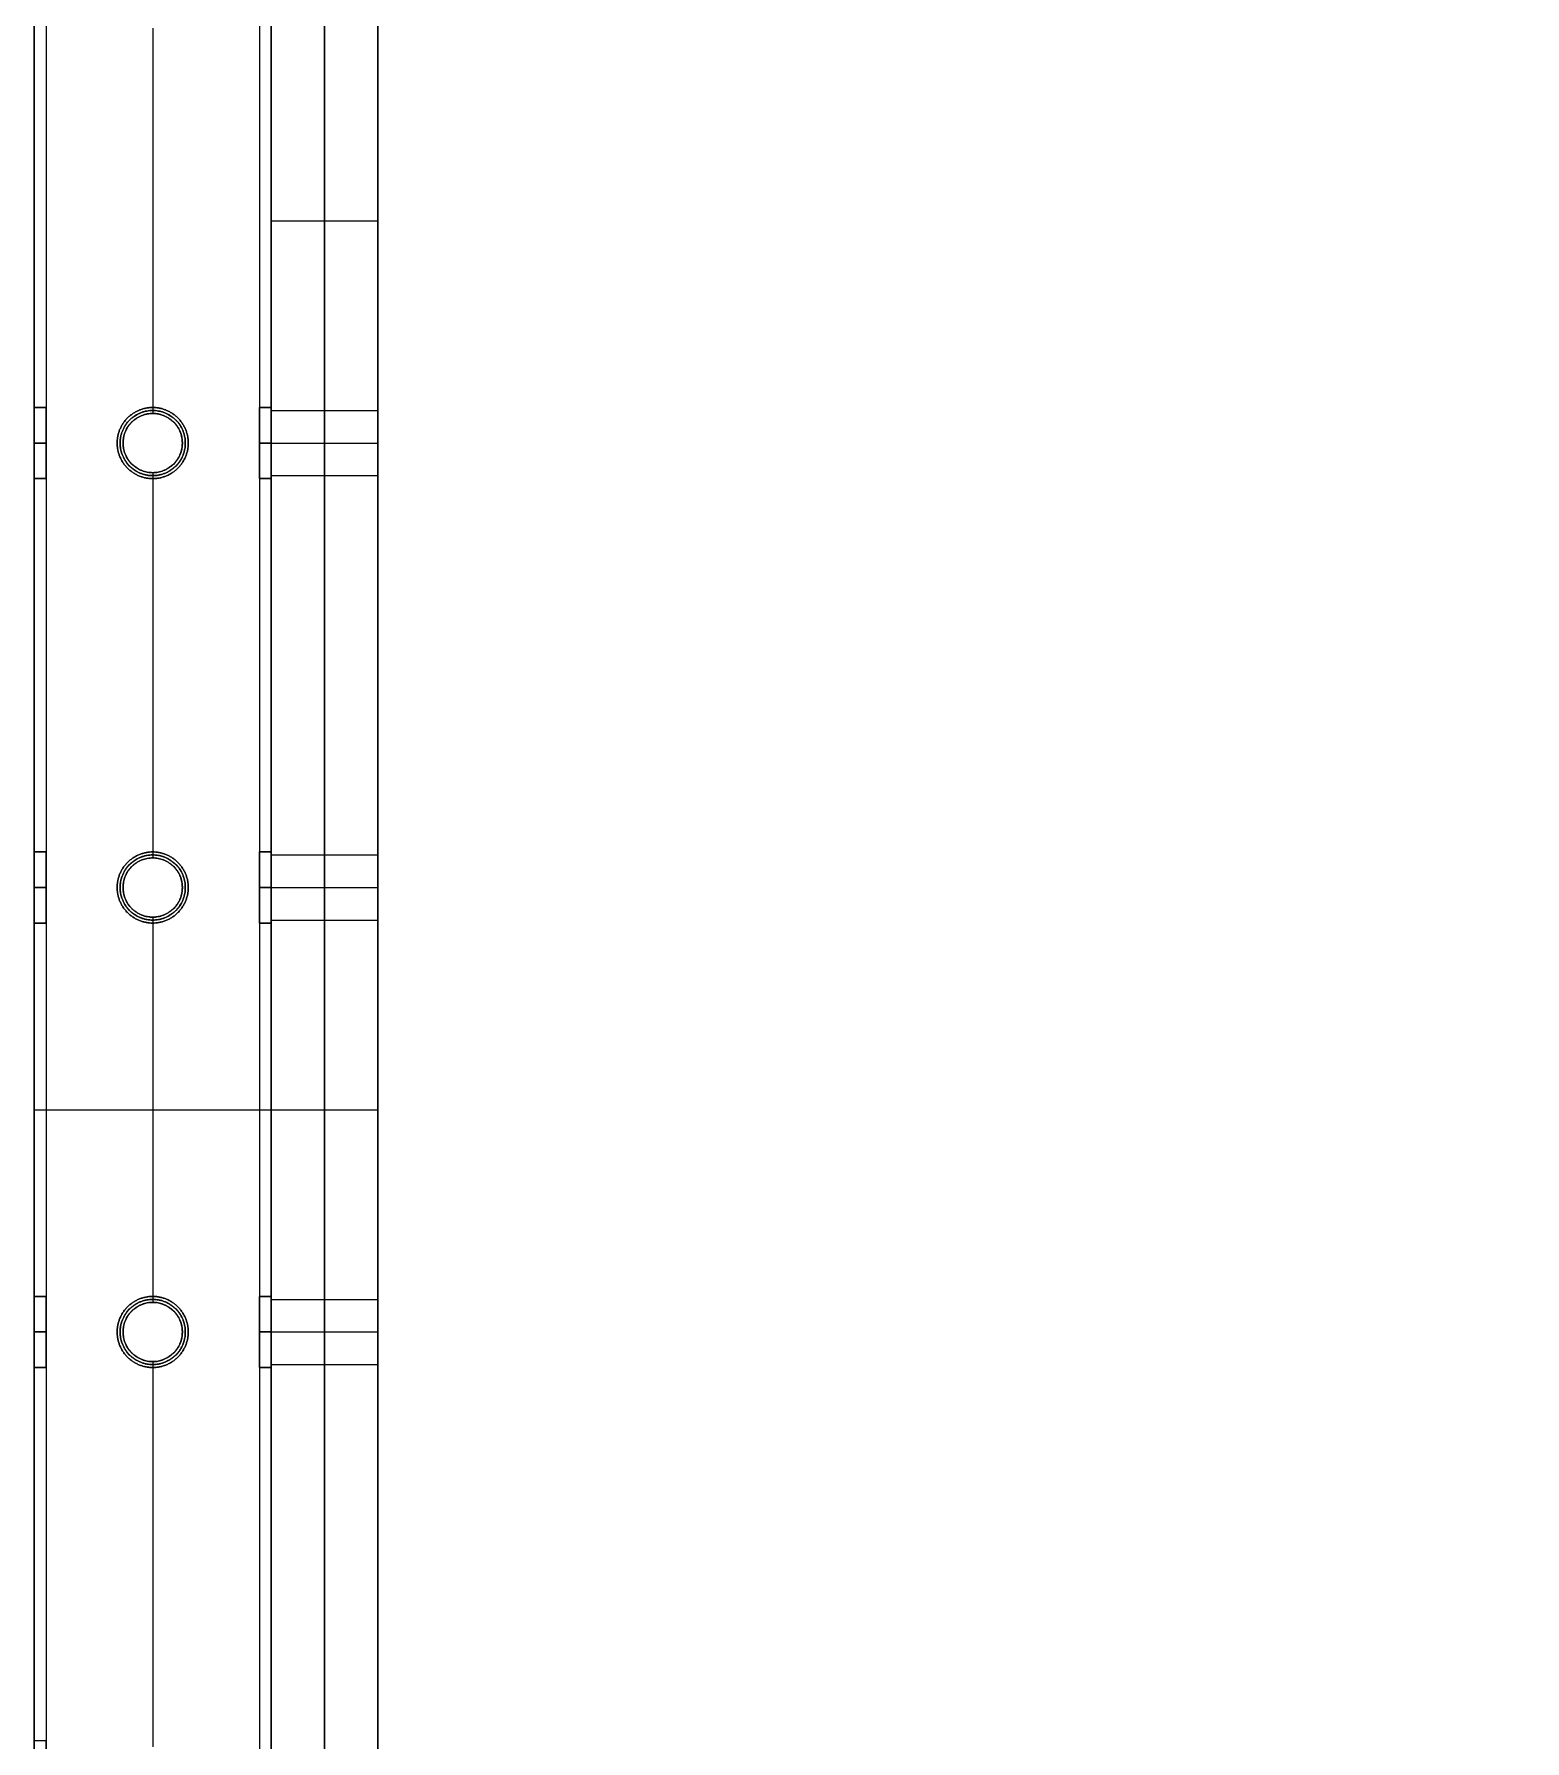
# Model space of a CAD drawing. Header units: millimetres. Extents: x -6529 to 809, y -8611 to 207.
# Drawn here: x -507 to -255.5, y -4759.7 to -4471.7 of the extents above; entities that cross this region are included whole.
import ezdxf

# ---------------------------------------------------------------- set-up
doc = ezdxf.new("R2010")
doc.units = ezdxf.units.MM
doc.header["$MEASUREMENT"] = 0
for name, color, linetype, true_color in [('gaten$11mm', 7, 'Continuous', 0xff6a35), ('platen', 7, 'Continuous', 0x007f00), ('staal', 5, 'Continuous', 0x0000ff)]:
    doc.layers.add(name, color=color, linetype=linetype, true_color=true_color)

# ---------------------------------------------------------------- blocks, each defined once
blk = doc.blocks.new('top plaat')
at = {"layer": 'platen'}
for p, q in [((20, -800), (20, -800, 18)), ((14.5, -805.5), (14.5, -805.5, 18)), ((25.5, -805.5), (25.5, -805.5, 18)), ((20, -811), (20, -811, 18)), ((20, -875), (20, -875, 18)), ((14.5, -880.5), (14.5, -880.5, 18)), ((25.5, -880.5), (25.5, -880.5, 18)), ((20, -886), (20, -886, 18)), ((20, -950), (20, -950, 18)), ((14.5, -955.5), (14.5, -955.5, 18)), ((25.5, -955.5), (25.5, -955.5, 18)), ((20, -961), (20, -961, 18))]:
    blk.add_line(p, q, dxfattribs=at)
for points in [[(0, 0), (0, -309), (0, -618), (0, -927), (0, -1236)], [(0, 0, 18), (0, -309, 18), (0, -618, 18), (0, -927, 18), (0, -1236, 18)], [(0, 0, 9), (0, -309, 9), (0, -618, 9), (0, -927, 9), (0, -1236, 9)]]:
    blk.add_open_spline(points, degree=2, knots=[4655.052018, 4655.052018, 4655.052018, 5274.345164, 5274.345164, 5893.638309, 5893.638309, 5893.638309], dxfattribs=at)
for points, knots in [([(25.5, -805.5), (25.5, -811), (20, -811), (14.5, -811), (14.5, -805.5), (14.5, -800), (20, -800), (25.5, -800), (25.5, -805.5)], [-31.415927, -31.415927, -31.415927, -23.561945, -23.561945, -15.707963, -15.707963, -7.853982, -7.853982, 0, 0, 0]), ([(25.5, -805.5, 18), (25.5, -811, 18), (20, -811, 18), (14.5, -811, 18), (14.5, -805.5, 18), (14.5, -800, 18), (20, -800, 18), (25.5, -800, 18), (25.5, -805.5, 18)], [-31.415927, -31.415927, -31.415927, -23.561945, -23.561945, -15.707963, -15.707963, -7.853982, -7.853982, 0, 0, 0]), ([(25.5, -805.5, 9), (25.5, -800, 9), (20, -800, 9), (14.5, -800, 9), (14.5, -805.5, 9), (14.5, -811, 9), (20, -811, 9), (25.5, -811, 9), (25.5, -805.5, 9)], [0, 0, 0, 7.853982, 7.853982, 15.707963, 15.707963, 23.561945, 23.561945, 31.415927, 31.415927, 31.415927]), ([(25.5, -880.5), (25.5, -886), (20, -886), (14.5, -886), (14.5, -880.5), (14.5, -875), (20, -875), (25.5, -875), (25.5, -880.5)], [-31.415927, -31.415927, -31.415927, -23.561945, -23.561945, -15.707963, -15.707963, -7.853982, -7.853982, 0, 0, 0]), ([(25.5, -880.5, 18), (25.5, -886, 18), (20, -886, 18), (14.5, -886, 18), (14.5, -880.5, 18), (14.5, -875, 18), (20, -875, 18), (25.5, -875, 18), (25.5, -880.5, 18)], [-31.415927, -31.415927, -31.415927, -23.561945, -23.561945, -15.707963, -15.707963, -7.853982, -7.853982, 0, 0, 0]), ([(25.5, -880.5, 9), (25.5, -875, 9), (20, -875, 9), (14.5, -875, 9), (14.5, -880.5, 9), (14.5, -886, 9), (20, -886, 9), (25.5, -886, 9), (25.5, -880.5, 9)], [0, 0, 0, 7.853982, 7.853982, 15.707963, 15.707963, 23.561945, 23.561945, 31.415927, 31.415927, 31.415927]), ([(25.5, -955.5), (25.5, -961), (20, -961), (14.5, -961), (14.5, -955.5), (14.5, -950), (20, -950), (25.5, -950), (25.5, -955.5)], [-31.415927, -31.415927, -31.415927, -23.561945, -23.561945, -15.707963, -15.707963, -7.853982, -7.853982, 0, 0, 0]), ([(25.5, -955.5, 18), (25.5, -961, 18), (20, -961, 18), (14.5, -961, 18), (14.5, -955.5, 18), (14.5, -950, 18), (20, -950, 18), (25.5, -950, 18), (25.5, -955.5, 18)], [-31.415927, -31.415927, -31.415927, -23.561945, -23.561945, -15.707963, -15.707963, -7.853982, -7.853982, 0, 0, 0]), ([(25.5, -955.5, 9), (25.5, -950, 9), (20, -950, 9), (14.5, -950, 9), (14.5, -955.5, 9), (14.5, -961, 9), (20, -961, 9), (25.5, -961, 9), (25.5, -955.5, 9)], [0, 0, 0, 7.853982, 7.853982, 15.707963, 15.707963, 23.561945, 23.561945, 31.415927, 31.415927, 31.415927])]:
    blk.add_rational_spline(points, [1, 0.707106781187, 1, 0.707106781187, 1, 0.707106781187, 1, 0.707106781187, 1], degree=2, knots=knots, dxfattribs=at)
blk = doc.blocks.new('plaat base')
at = {"layer": 'platen'}
for p, q in [((395.5, 43.5), (395.5, 43.5, 18)), ((470.5, 43.5), (470.5, 43.5, 18)), ((390, 38), (390, 38, 18)), ((401, 38), (401, 38, 18)), ((465, 38), (465, 38, 18)), ((476, 38), (476, 38, 18)), ((395.5, 32.5), (395.5, 32.5, 18)), ((470.5, 32.5), (470.5, 32.5, 18)), ((58, -600), (1258, -600)), ((58, -600, 18), (1258, -600, 18)), ((20, -782), (20, -782, 18)), ((14.5, -787.5), (14.5, -787.5, 18)), ((25.5, -787.5), (25.5, -787.5, 18)), ((20, -793), (20, -793, 18)), ((20, -857), (20, -857, 18)), ((14.5, -862.5), (14.5, -862.5, 18)), ((25.5, -862.5), (25.5, -862.5, 18)), ((20, -868), (20, -868, 18)), ((320.5, -1232.5), (320.5, -1232.5, 18)), ((315, -1238), (315, -1238, 18)), ((326, -1238), (326, -1238, 18)), ((320.5, -1243.5), (320.5, -1243.5, 18))]:
    blk.add_line(p, q, dxfattribs=at)
for points in [[(658, 58), (508, 58), (358, 58)], [(358, 58), (358, 58, 9), (358, 58, 18)], [(658, 58, 18), (508, 58, 18), (358, 58, 18)], [(358, 58), (358, 29), (358, 0)], [(358, 58, 18), (358, 29, 18), (358, 0, 18)], [(658, 58, 9), (508, 58, 9), (358, 58, 9)], [(358, 58, 9), (358, 29, 9), (358, 0, 9)], [(508, 58), (508, 58, 9), (508, 58, 18)], [(358, 29), (358, 29, 9), (358, 29, 18)], [(358, 0), (179, 0), (0, 0)], [(358, 0, 18), (179, 0, 18), (0, 0, 18)], [(358, 0, 9), (179, 0, 9), (0, 0, 9)], [(358, 0), (358, 0, 9), (358, 0, 18)], [(0, -600), (0, -750), (0, -900)], [(0, -600, 18), (0, -750, 18), (0, -900, 18)], [(0, -600, 9), (0, -750, 9), (0, -900, 9)], [(0, -750), (0, -750, 9), (0, -750, 18)], [(0, -900), (0, -900, 9), (0, -900, 18)], [(0, -900), (29, -900), (58, -900)], [(0, -900, 18), (29, -900, 18), (58, -900, 18)], [(0, -900, 9), (29, -900, 9), (58, -900, 9)], [(29, -900), (29, -900, 9), (29, -900, 18)], [(58, -900), (58, -900, 9), (58, -900, 18)], [(58, -900), (58, -1079), (58, -1258)], [(58, -900, 18), (58, -1079, 18), (58, -1258, 18)], [(58, -900, 9), (58, -1079, 9), (58, -1258, 9)], [(358, -1258), (358, -1229), (358, -1200)], [(358, -1200), (358, -1200, 9), (358, -1200, 18)], [(358, -1258, 18), (358, -1229, 18), (358, -1200, 18)], [(358, -1200), (508, -1200), (658, -1200)], [(358, -1200, 18), (508, -1200, 18), (658, -1200, 18)], [(358, -1258, 9), (358, -1229, 9), (358, -1200, 9)], [(358, -1200, 9), (508, -1200, 9), (658, -1200, 9)], [(508, -1200), (508, -1200, 9), (508, -1200, 18)], [(358, -1229), (358, -1229, 9), (358, -1229, 18)], [(58, -1258), (208, -1258), (358, -1258)], [(58, -1258, 18), (208, -1258, 18), (358, -1258, 18)], [(58, -1258, 9), (208, -1258, 9), (358, -1258, 9)], [(358, -1258), (358, -1258, 9), (358, -1258, 18)]]:
    blk.add_open_spline(points, degree=2, dxfattribs=at)
for points in [[(395.5, 43.5), (401, 43.5), (401, 38), (401, 32.5), (395.5, 32.5), (390, 32.5), (390, 38), (390, 43.5), (395.5, 43.5)], [(395.5, 43.5, 18), (401, 43.5, 18), (401, 38, 18), (401, 32.5, 18), (395.5, 32.5, 18), (390, 32.5, 18), (390, 38, 18), (390, 43.5, 18), (395.5, 43.5, 18)], [(470.5, 43.5), (476, 43.5), (476, 38), (476, 32.5), (470.5, 32.5), (465, 32.5), (465, 38), (465, 43.5), (470.5, 43.5)], [(470.5, 43.5, 18), (476, 43.5, 18), (476, 38, 18), (476, 32.5, 18), (470.5, 32.5, 18), (465, 32.5, 18), (465, 38, 18), (465, 43.5, 18), (470.5, 43.5, 18)], [(25.5, -787.5), (25.5, -793), (20, -793), (14.5, -793), (14.5, -787.5), (14.5, -782), (20, -782), (25.5, -782), (25.5, -787.5)], [(25.5, -787.5, 18), (25.5, -793, 18), (20, -793, 18), (14.5, -793, 18), (14.5, -787.5, 18), (14.5, -782, 18), (20, -782, 18), (25.5, -782, 18), (25.5, -787.5, 18)], [(25.5, -862.5), (25.5, -868), (20, -868), (14.5, -868), (14.5, -862.5), (14.5, -857), (20, -857), (25.5, -857), (25.5, -862.5)], [(25.5, -862.5, 18), (25.5, -868, 18), (20, -868, 18), (14.5, -868, 18), (14.5, -862.5, 18), (14.5, -857, 18), (20, -857, 18), (25.5, -857, 18), (25.5, -862.5, 18)], [(320.5, -1243.5), (315, -1243.5), (315, -1238), (315, -1232.5), (320.5, -1232.5), (326, -1232.5), (326, -1238), (326, -1243.5), (320.5, -1243.5)], [(320.5, -1243.5, 18), (315, -1243.5, 18), (315, -1238, 18), (315, -1232.5, 18), (320.5, -1232.5, 18), (326, -1232.5, 18), (326, -1238, 18), (326, -1243.5, 18), (320.5, -1243.5, 18)]]:
    blk.add_rational_spline(points, [1, 0.707106781187, 1, 0.707106781187, 1, 0.707106781187, 1, 0.707106781187, 1], degree=2, knots=[-31.415927, -31.415927, -31.415927, -23.561945, -23.561945, -15.707963, -15.707963, -7.853982, -7.853982, 0, 0, 0], dxfattribs=at)

msp = doc.modelspace()

# ---------------------------------------------------------------- linework, layer by layer
at = {"layer": 'gaten$11mm', "extrusion": (1, 0, 0)}
for centre in [(-4540.71, 20, -506.97), (-4615.71, 20, -506.97), (-4690.71, 20, -506.97)]:
    msp.add_circle(centre, 5.5, dxfattribs=at)
at = {"layer": 'gaten$11mm'}
for centre in [(-486.97, -4540.71), (-486.97, -4615.71), (-486.97, -4690.71)]:
    msp.add_circle(centre, 5.5, dxfattribs=at)
at = {"layer": 'staal'}
for p, q in [((-506.97, -4534.71, 20), (-504.97, -4534.71, 20)), ((-504.97, -4534.71, 1296), (-506.97, -4534.71, 1296)), ((-486.97, -4534.71, 38), (-486.97, -4534.71, 40)), ((-486.97, -4534.71), (-486.97, -4534.71, 2)), ((-486.97, -4535.71, 1314), (-486.97, -4535.71, 1316)), ((-486.97, -4535.71, 1276), (-486.97, -4535.71, 1278)), ((-468.97, -4534.71, 20), (-466.97, -4534.71, 20)), ((-466.97, -4534.71, 1296), (-468.97, -4534.71, 1296)), ((-506.97, -4540.71, 14), (-504.97, -4540.71, 14)), ((-506.97, -4540.71, 26), (-504.97, -4540.71, 26)), ((-504.97, -4540.71, 1290), (-506.97, -4540.71, 1290)), ((-504.97, -4540.71, 1302), (-506.97, -4540.71, 1302)), ((-492.97, -4540.71, 38), (-492.97, -4540.71, 40)), ((-492.97, -4540.71), (-492.97, -4540.71, 2)), ((-491.97, -4540.71, 1314), (-491.97, -4540.71, 1316)), ((-491.97, -4540.71, 1276), (-491.97, -4540.71, 1278)), ((-481.97, -4540.71, 1276), (-481.97, -4540.71, 1278)), ((-481.97, -4540.71, 1314), (-481.97, -4540.71, 1316)), ((-480.97, -4540.71, 38), (-480.97, -4540.71, 40)), ((-480.97, -4540.71), (-480.97, -4540.71, 2)), ((-468.97, -4540.71, 14), (-466.97, -4540.71, 14)), ((-468.97, -4540.71, 26), (-466.97, -4540.71, 26)), ((-466.97, -4540.71, 1290), (-468.97, -4540.71, 1290)), ((-466.97, -4540.71, 1302), (-468.97, -4540.71, 1302)), ((-506.97, -4546.71, 20), (-504.97, -4546.71, 20)), ((-504.97, -4546.71, 1296), (-506.97, -4546.71, 1296)), ((-486.97, -4545.71, 1314), (-486.97, -4545.71, 1316)), ((-486.97, -4545.71, 1276), (-486.97, -4545.71, 1278)), ((-486.97, -4546.71, 38), (-486.97, -4546.71, 40)), ((-486.97, -4546.71), (-486.97, -4546.71, 2)), ((-468.97, -4546.71, 20), (-466.97, -4546.71, 20)), ((-466.97, -4546.71, 1296), (-468.97, -4546.71, 1296)), ((-506.97, -4609.71, 20), (-504.97, -4609.71, 20)), ((-504.97, -4609.71, 1296), (-506.97, -4609.71, 1296)), ((-486.97, -4609.71, 38), (-486.97, -4609.71, 40)), ((-486.97, -4609.71), (-486.97, -4609.71, 2)), ((-486.97, -4610.71, 1314), (-486.97, -4610.71, 1316)), ((-486.97, -4610.71, 1276), (-486.97, -4610.71, 1278)), ((-468.97, -4609.71, 20), (-466.97, -4609.71, 20)), ((-466.97, -4609.71, 1296), (-468.97, -4609.71, 1296)), ((-506.97, -4615.71, 14), (-504.97, -4615.71, 14)), ((-506.97, -4615.71, 26), (-504.97, -4615.71, 26)), ((-504.97, -4615.71, 1290), (-506.97, -4615.71, 1290)), ((-504.97, -4615.71, 1302), (-506.97, -4615.71, 1302)), ((-492.97, -4615.71, 38), (-492.97, -4615.71, 40)), ((-492.97, -4615.71), (-492.97, -4615.71, 2)), ((-491.97, -4615.71, 1314), (-491.97, -4615.71, 1316)), ((-491.97, -4615.71, 1276), (-491.97, -4615.71, 1278)), ((-481.97, -4615.71, 1276), (-481.97, -4615.71, 1278)), ((-481.97, -4615.71, 1314), (-481.97, -4615.71, 1316)), ((-480.97, -4615.71, 38), (-480.97, -4615.71, 40)), ((-480.97, -4615.71), (-480.97, -4615.71, 2)), ((-468.97, -4615.71, 14), (-466.97, -4615.71, 14)), ((-468.97, -4615.71, 26), (-466.97, -4615.71, 26)), ((-466.97, -4615.71, 1290), (-468.97, -4615.71, 1290)), ((-466.97, -4615.71, 1302), (-468.97, -4615.71, 1302)), ((-506.97, -4621.71, 20), (-504.97, -4621.71, 20)), ((-504.97, -4621.71, 1296), (-506.97, -4621.71, 1296)), ((-486.97, -4620.71, 1314), (-486.97, -4620.71, 1316)), ((-486.97, -4620.71, 1276), (-486.97, -4620.71, 1278)), ((-486.97, -4621.71, 38), (-486.97, -4621.71, 40)), ((-486.97, -4621.71), (-486.97, -4621.71, 2)), ((-468.97, -4621.71, 20), (-466.97, -4621.71, 20)), ((-466.97, -4621.71, 1296), (-468.97, -4621.71, 1296)), ((-506.97, -4684.71, 20), (-504.97, -4684.71, 20)), ((-504.97, -4684.71, 1296), (-506.97, -4684.71, 1296)), ((-486.97, -4684.71, 38), (-486.97, -4684.71, 40)), ((-486.97, -4684.71), (-486.97, -4684.71, 2)), ((-486.97, -4685.71, 1314), (-486.97, -4685.71, 1316)), ((-486.97, -4685.71, 1276), (-486.97, -4685.71, 1278)), ((-468.97, -4684.71, 20), (-466.97, -4684.71, 20)), ((-466.97, -4684.71, 1296), (-468.97, -4684.71, 1296)), ((-506.97, -4690.71, 14), (-504.97, -4690.71, 14)), ((-506.97, -4690.71, 26), (-504.97, -4690.71, 26)), ((-504.97, -4690.71, 1290), (-506.97, -4690.71, 1290)), ((-504.97, -4690.71, 1302), (-506.97, -4690.71, 1302)), ((-492.97, -4690.71, 38), (-492.97, -4690.71, 40)), ((-492.97, -4690.71), (-492.97, -4690.71, 2)), ((-491.97, -4690.71, 1314), (-491.97, -4690.71, 1316)), ((-491.97, -4690.71, 1276), (-491.97, -4690.71, 1278)), ((-481.97, -4690.71, 1276), (-481.97, -4690.71, 1278)), ((-481.97, -4690.71, 1314), (-481.97, -4690.71, 1316)), ((-480.97, -4690.71, 38), (-480.97, -4690.71, 40)), ((-480.97, -4690.71), (-480.97, -4690.71, 2)), ((-468.97, -4690.71, 14), (-466.97, -4690.71, 14)), ((-468.97, -4690.71, 26), (-466.97, -4690.71, 26)), ((-466.97, -4690.71, 1290), (-468.97, -4690.71, 1290)), ((-466.97, -4690.71, 1302), (-468.97, -4690.71, 1302)), ((-506.97, -4696.71, 20), (-504.97, -4696.71, 20)), ((-504.97, -4696.71, 1296), (-506.97, -4696.71, 1296)), ((-486.97, -4695.71, 1314), (-486.97, -4695.71, 1316)), ((-486.97, -4695.71, 1276), (-486.97, -4695.71, 1278)), ((-486.97, -4696.71, 38), (-486.97, -4696.71, 40)), ((-486.97, -4696.71), (-486.97, -4696.71, 2)), ((-468.97, -4696.71, 20), (-466.97, -4696.71, 20)), ((-466.97, -4696.71, 1296), (-468.97, -4696.71, 1296)), ((-504.97, -4759.71, 1296), (-506.97, -4759.71, 1296))]:
    msp.add_line(p, q, dxfattribs=at)
for points in [[(-506.97, -3695.21), (809.03, -3695.21), (809.03, -5011.21), (-506.97, -5011.21)], [(-466.97, -3735.21), (769.03, -3735.21), (769.03, -4971.21), (-466.97, -4971.21)]]:
    msp.add_lwpolyline(points, close=True, dxfattribs=at)
for centre in [(-486.97, -4540.71, 1276), (-486.97, -4540.71, 1315), (-486.97, -4540.71, 1277), (-486.97, -4615.71, 1276), (-486.97, -4615.71, 1315), (-486.97, -4615.71, 1277), (-486.97, -4690.71, 1276), (-486.97, -4690.71, 1315), (-486.97, -4690.71, 1277)]:
    msp.add_circle(centre, 5, dxfattribs=at)
for points in [[(-506.97, -3695.21), (-506.97, -4353.21), (-506.97, -5011.21)], [(-506.97, -3695.21, 40), (-506.97, -4353.21, 40), (-506.97, -5011.21, 40)], [(-506.97, -3695.21, 1276), (-506.97, -4353.21, 1276), (-506.97, -5011.21, 1276)], [(-506.97, -3695.21, 1316), (-506.97, -4353.21, 1316), (-506.97, -5011.21, 1316)], [(-504.97, -3697.21, 38), (-504.97, -4353.21, 38), (-504.97, -5009.21, 38)], [(-504.97, -3697.21, 2), (-504.97, -4353.21, 2), (-504.97, -5009.21, 2)], [(-504.97, -3697.21, 1314), (-504.97, -4353.21, 1314), (-504.97, -5009.21, 1314)], [(-504.97, -3697.21, 1278), (-504.97, -4353.21, 1278), (-504.97, -5009.21, 1278)], [(-468.97, -3733.21, 38), (-468.97, -4353.21, 38), (-468.97, -4973.21, 38)], [(-468.97, -3733.21, 2), (-468.97, -4353.21, 2), (-468.97, -4973.21, 2)], [(-468.97, -3733.21, 1314), (-468.97, -4353.21, 1314), (-468.97, -4973.21, 1314)], [(-468.97, -3733.21, 1278), (-468.97, -4353.21, 1278), (-468.97, -4973.21, 1278)], [(-466.97, -3735.21), (-466.97, -4353.21), (-466.97, -4971.21)], [(-466.97, -3735.21, 40), (-466.97, -4353.21, 40), (-466.97, -4971.21, 40)], [(-466.97, -3735.21, 1276), (-466.97, -4353.21, 1276), (-466.97, -4971.21, 1276)], [(-466.97, -3735.21, 1316), (-466.97, -4353.21, 1316), (-466.97, -4971.21, 1316)], [(-506.97, -4471.71, 20), (-506.97, -4503.21, 20), (-506.97, -4534.71, 20)], [(-506.97, -4471.71, 1296), (-506.97, -4503.21, 1296), (-506.97, -4534.71, 1296)], [(-504.97, -4471.71, 20), (-504.97, -4503.21, 20), (-504.97, -4534.71, 20)], [(-504.97, -4471.71, 1296), (-504.97, -4503.21, 1296), (-504.97, -4534.71, 1296)], [(-486.97, -4470.71, 1316), (-486.97, -4503.21, 1316), (-486.97, -4535.71, 1316)], [(-486.97, -4470.71, 1314), (-486.97, -4503.21, 1314), (-486.97, -4535.71, 1314)], [(-486.97, -4470.71, 1278), (-486.97, -4503.21, 1278), (-486.97, -4535.71, 1278)], [(-486.97, -4470.71, 1276), (-486.97, -4503.21, 1276), (-486.97, -4535.71, 1276)], [(-486.97, -4471.71, 40), (-486.97, -4503.21, 40), (-486.97, -4534.71, 40)], [(-486.97, -4471.71, 38), (-486.97, -4503.21, 38), (-486.97, -4534.71, 38)], [(-486.97, -4471.71, 2), (-486.97, -4503.21, 2), (-486.97, -4534.71, 2)], [(-486.97, -4471.71), (-486.97, -4503.21), (-486.97, -4534.71)], [(-468.97, -4471.71, 20), (-468.97, -4503.21, 20), (-468.97, -4534.71, 20)], [(-468.97, -4471.71, 1296), (-468.97, -4503.21, 1296), (-468.97, -4534.71, 1296)], [(-466.97, -4471.71, 20), (-466.97, -4503.21, 20), (-466.97, -4534.71, 20)], [(-466.97, -4471.71, 1296), (-466.97, -4503.21, 1296), (-466.97, -4534.71, 1296)], [(-506.97, -4546.71, 20), (-506.97, -4578.21, 20), (-506.97, -4609.71, 20)], [(-506.97, -4546.71, 1296), (-506.97, -4578.21, 1296), (-506.97, -4609.71, 1296)], [(-504.97, -4546.71, 20), (-504.97, -4578.21, 20), (-504.97, -4609.71, 20)], [(-504.97, -4546.71, 1296), (-504.97, -4578.21, 1296), (-504.97, -4609.71, 1296)], [(-486.97, -4545.71, 1316), (-486.97, -4578.21, 1316), (-486.97, -4610.71, 1316)], [(-486.97, -4545.71, 1314), (-486.97, -4578.21, 1314), (-486.97, -4610.71, 1314)], [(-486.97, -4545.71, 1278), (-486.97, -4578.21, 1278), (-486.97, -4610.71, 1278)], [(-486.97, -4545.71, 1276), (-486.97, -4578.21, 1276), (-486.97, -4610.71, 1276)], [(-486.97, -4546.71, 40), (-486.97, -4578.21, 40), (-486.97, -4609.71, 40)], [(-486.97, -4546.71, 38), (-486.97, -4578.21, 38), (-486.97, -4609.71, 38)], [(-486.97, -4546.71, 2), (-486.97, -4578.21, 2), (-486.97, -4609.71, 2)], [(-486.97, -4546.71), (-486.97, -4578.21), (-486.97, -4609.71)], [(-468.97, -4546.71, 20), (-468.97, -4578.21, 20), (-468.97, -4609.71, 20)], [(-468.97, -4546.71, 1296), (-468.97, -4578.21, 1296), (-468.97, -4609.71, 1296)], [(-466.97, -4546.71, 20), (-466.97, -4578.21, 20), (-466.97, -4609.71, 20)], [(-466.97, -4546.71, 1296), (-466.97, -4578.21, 1296), (-466.97, -4609.71, 1296)], [(-506.97, -4621.71, 20), (-506.97, -4653.21, 20), (-506.97, -4684.71, 20)], [(-506.97, -4621.71, 1296), (-506.97, -4653.21, 1296), (-506.97, -4684.71, 1296)], [(-504.97, -4621.71, 20), (-504.97, -4653.21, 20), (-504.97, -4684.71, 20)], [(-504.97, -4621.71, 1296), (-504.97, -4653.21, 1296), (-504.97, -4684.71, 1296)], [(-486.97, -4620.71, 1316), (-486.97, -4653.21, 1316), (-486.97, -4685.71, 1316)], [(-486.97, -4620.71, 1314), (-486.97, -4653.21, 1314), (-486.97, -4685.71, 1314)], [(-486.97, -4620.71, 1278), (-486.97, -4653.21, 1278), (-486.97, -4685.71, 1278)], [(-486.97, -4620.71, 1276), (-486.97, -4653.21, 1276), (-486.97, -4685.71, 1276)], [(-486.97, -4621.71, 40), (-486.97, -4653.21, 40), (-486.97, -4684.71, 40)], [(-486.97, -4621.71, 38), (-486.97, -4653.21, 38), (-486.97, -4684.71, 38)], [(-486.97, -4621.71, 2), (-486.97, -4653.21, 2), (-486.97, -4684.71, 2)], [(-486.97, -4621.71), (-486.97, -4653.21), (-486.97, -4684.71)], [(-468.97, -4621.71, 20), (-468.97, -4653.21, 20), (-468.97, -4684.71, 20)], [(-468.97, -4621.71, 1296), (-468.97, -4653.21, 1296), (-468.97, -4684.71, 1296)], [(-466.97, -4621.71, 20), (-466.97, -4653.21, 20), (-466.97, -4684.71, 20)], [(-466.97, -4621.71, 1296), (-466.97, -4653.21, 1296), (-466.97, -4684.71, 1296)], [(-506.97, -4696.71, 20), (-506.97, -4728.21, 20), (-506.97, -4759.71, 20)], [(-506.97, -4696.71, 1296), (-506.97, -4728.21, 1296), (-506.97, -4759.71, 1296)], [(-504.97, -4696.71, 20), (-504.97, -4728.21, 20), (-504.97, -4759.71, 20)], [(-504.97, -4696.71, 1296), (-504.97, -4728.21, 1296), (-504.97, -4759.71, 1296)], [(-486.97, -4695.71, 1316), (-486.97, -4728.21, 1316), (-486.97, -4760.71, 1316)], [(-486.97, -4695.71, 1314), (-486.97, -4728.21, 1314), (-486.97, -4760.71, 1314)], [(-486.97, -4695.71, 1278), (-486.97, -4728.21, 1278), (-486.97, -4760.71, 1278)], [(-486.97, -4695.71, 1276), (-486.97, -4728.21, 1276), (-486.97, -4760.71, 1276)], [(-486.97, -4696.71, 40), (-486.97, -4728.21, 40), (-486.97, -4759.71, 40)], [(-486.97, -4696.71, 38), (-486.97, -4728.21, 38), (-486.97, -4759.71, 38)], [(-486.97, -4696.71, 2), (-486.97, -4728.21, 2), (-486.97, -4759.71, 2)], [(-486.97, -4696.71), (-486.97, -4728.21), (-486.97, -4759.71)], [(-468.97, -4696.71, 20), (-468.97, -4728.21, 20), (-468.97, -4759.71, 20)], [(-468.97, -4696.71, 1296), (-468.97, -4728.21, 1296), (-468.97, -4759.71, 1296)], [(-466.97, -4696.71, 20), (-466.97, -4728.21, 20), (-466.97, -4759.71, 20)], [(-466.97, -4696.71, 1296), (-466.97, -4728.21, 1296), (-466.97, -4759.71, 1296)]]:
    msp.add_open_spline(points, degree=2, dxfattribs=at)
for points, knots in [([(-506.97, -4540.71, 14), (-506.97, -4534.71, 14), (-506.97, -4534.71, 20), (-506.97, -4534.71, 26), (-506.97, -4540.71, 26), (-506.97, -4546.71, 26), (-506.97, -4546.71, 20), (-506.97, -4546.71, 14), (-506.97, -4540.71, 14)], [0, 0, 0, 7.853982, 7.853982, 15.707963, 15.707963, 23.561945, 23.561945, 31.415927, 31.415927, 31.415927]), ([(-506.97, -4540.71, 1290), (-506.97, -4534.71, 1290), (-506.97, -4534.71, 1296), (-506.97, -4534.71, 1302), (-506.97, -4540.71, 1302), (-506.97, -4546.71, 1302), (-506.97, -4546.71, 1296), (-506.97, -4546.71, 1290), (-506.97, -4540.71, 1290)], [0, 0, 0, 7.853982, 7.853982, 15.707963, 15.707963, 23.561945, 23.561945, 31.415927, 31.415927, 31.415927]), ([(-504.97, -4540.71, 14), (-504.97, -4546.71, 14), (-504.97, -4546.71, 20), (-504.97, -4546.71, 26), (-504.97, -4540.71, 26), (-504.97, -4534.71, 26), (-504.97, -4534.71, 20), (-504.97, -4534.71, 14), (-504.97, -4540.71, 14)], [-31.415927, -31.415927, -31.415927, -23.561945, -23.561945, -15.707963, -15.707963, -7.853982, -7.853982, 0, 0, 0]), ([(-504.97, -4540.71, 1290), (-504.97, -4546.71, 1290), (-504.97, -4546.71, 1296), (-504.97, -4546.71, 1302), (-504.97, -4540.71, 1302), (-504.97, -4534.71, 1302), (-504.97, -4534.71, 1296), (-504.97, -4534.71, 1290), (-504.97, -4540.71, 1290)], [-31.415927, -31.415927, -31.415927, -23.561945, -23.561945, -15.707963, -15.707963, -7.853982, -7.853982, 0, 0, 0]), ([(-480.97, -4540.71, 40), (-480.97, -4546.71, 40), (-486.97, -4546.71, 40), (-492.97, -4546.71, 40), (-492.97, -4540.71, 40), (-492.97, -4534.71, 40), (-486.97, -4534.71, 40), (-480.97, -4534.71, 40), (-480.97, -4540.71, 40)], [-31.415927, -31.415927, -31.415927, -23.561945, -23.561945, -15.707963, -15.707963, -7.853982, -7.853982, 0, 0, 0]), ([(-480.97, -4540.71, 38), (-480.97, -4534.71, 38), (-486.97, -4534.71, 38), (-492.97, -4534.71, 38), (-492.97, -4540.71, 38), (-492.97, -4546.71, 38), (-486.97, -4546.71, 38), (-480.97, -4546.71, 38), (-480.97, -4540.71, 38)], [0, 0, 0, 7.853982, 7.853982, 15.707963, 15.707963, 23.561945, 23.561945, 31.415927, 31.415927, 31.415927]), ([(-480.97, -4540.71, 2), (-480.97, -4546.71, 2), (-486.97, -4546.71, 2), (-492.97, -4546.71, 2), (-492.97, -4540.71, 2), (-492.97, -4534.71, 2), (-486.97, -4534.71, 2), (-480.97, -4534.71, 2), (-480.97, -4540.71, 2)], [-31.415927, -31.415927, -31.415927, -23.561945, -23.561945, -15.707963, -15.707963, -7.853982, -7.853982, 0, 0, 0]), ([(-480.97, -4540.71), (-480.97, -4534.71), (-486.97, -4534.71), (-492.97, -4534.71), (-492.97, -4540.71), (-492.97, -4546.71), (-486.97, -4546.71), (-480.97, -4546.71), (-480.97, -4540.71)], [0, 0, 0, 7.853982, 7.853982, 15.707963, 15.707963, 23.561945, 23.561945, 31.415927, 31.415927, 31.415927]), ([(-481.97, -4540.71, 1316), (-481.97, -4545.71, 1316), (-486.97, -4545.71, 1316), (-491.97, -4545.71, 1316), (-491.97, -4540.71, 1316), (-491.97, -4535.71, 1316), (-486.97, -4535.71, 1316), (-481.97, -4535.71, 1316), (-481.97, -4540.71, 1316)], [-31.415927, -31.415927, -31.415927, -23.561945, -23.561945, -15.707963, -15.707963, -7.853982, -7.853982, 0, 0, 0]), ([(-481.97, -4540.71, 1314), (-481.97, -4535.71, 1314), (-486.97, -4535.71, 1314), (-491.97, -4535.71, 1314), (-491.97, -4540.71, 1314), (-491.97, -4545.71, 1314), (-486.97, -4545.71, 1314), (-481.97, -4545.71, 1314), (-481.97, -4540.71, 1314)], [0, 0, 0, 7.853982, 7.853982, 15.707963, 15.707963, 23.561945, 23.561945, 31.415927, 31.415927, 31.415927]), ([(-481.97, -4540.71, 1278), (-481.97, -4545.71, 1278), (-486.97, -4545.71, 1278), (-491.97, -4545.71, 1278), (-491.97, -4540.71, 1278), (-491.97, -4535.71, 1278), (-486.97, -4535.71, 1278), (-481.97, -4535.71, 1278), (-481.97, -4540.71, 1278)], [-31.415927, -31.415927, -31.415927, -23.561945, -23.561945, -15.707963, -15.707963, -7.853982, -7.853982, 0, 0, 0]), ([(-468.97, -4540.71, 14), (-468.97, -4534.71, 14), (-468.97, -4534.71, 20), (-468.97, -4534.71, 26), (-468.97, -4540.71, 26), (-468.97, -4546.71, 26), (-468.97, -4546.71, 20), (-468.97, -4546.71, 14), (-468.97, -4540.71, 14)], [0, 0, 0, 7.853982, 7.853982, 15.707963, 15.707963, 23.561945, 23.561945, 31.415927, 31.415927, 31.415927]), ([(-468.97, -4540.71, 1290), (-468.97, -4534.71, 1290), (-468.97, -4534.71, 1296), (-468.97, -4534.71, 1302), (-468.97, -4540.71, 1302), (-468.97, -4546.71, 1302), (-468.97, -4546.71, 1296), (-468.97, -4546.71, 1290), (-468.97, -4540.71, 1290)], [0, 0, 0, 7.853982, 7.853982, 15.707963, 15.707963, 23.561945, 23.561945, 31.415927, 31.415927, 31.415927]), ([(-466.97, -4540.71, 14), (-466.97, -4546.71, 14), (-466.97, -4546.71, 20), (-466.97, -4546.71, 26), (-466.97, -4540.71, 26), (-466.97, -4534.71, 26), (-466.97, -4534.71, 20), (-466.97, -4534.71, 14), (-466.97, -4540.71, 14)], [-31.415927, -31.415927, -31.415927, -23.561945, -23.561945, -15.707963, -15.707963, -7.853982, -7.853982, 0, 0, 0]), ([(-466.97, -4540.71, 1290), (-466.97, -4546.71, 1290), (-466.97, -4546.71, 1296), (-466.97, -4546.71, 1302), (-466.97, -4540.71, 1302), (-466.97, -4534.71, 1302), (-466.97, -4534.71, 1296), (-466.97, -4534.71, 1290), (-466.97, -4540.71, 1290)], [-31.415927, -31.415927, -31.415927, -23.561945, -23.561945, -15.707963, -15.707963, -7.853982, -7.853982, 0, 0, 0]), ([(-506.97, -4615.71, 14), (-506.97, -4609.71, 14), (-506.97, -4609.71, 20), (-506.97, -4609.71, 26), (-506.97, -4615.71, 26), (-506.97, -4621.71, 26), (-506.97, -4621.71, 20), (-506.97, -4621.71, 14), (-506.97, -4615.71, 14)], [0, 0, 0, 7.853982, 7.853982, 15.707963, 15.707963, 23.561945, 23.561945, 31.415927, 31.415927, 31.415927]), ([(-506.97, -4615.71, 1290), (-506.97, -4609.71, 1290), (-506.97, -4609.71, 1296), (-506.97, -4609.71, 1302), (-506.97, -4615.71, 1302), (-506.97, -4621.71, 1302), (-506.97, -4621.71, 1296), (-506.97, -4621.71, 1290), (-506.97, -4615.71, 1290)], [0, 0, 0, 7.853982, 7.853982, 15.707963, 15.707963, 23.561945, 23.561945, 31.415927, 31.415927, 31.415927]), ([(-504.97, -4615.71, 14), (-504.97, -4621.71, 14), (-504.97, -4621.71, 20), (-504.97, -4621.71, 26), (-504.97, -4615.71, 26), (-504.97, -4609.71, 26), (-504.97, -4609.71, 20), (-504.97, -4609.71, 14), (-504.97, -4615.71, 14)], [-31.415927, -31.415927, -31.415927, -23.561945, -23.561945, -15.707963, -15.707963, -7.853982, -7.853982, 0, 0, 0]), ([(-504.97, -4615.71, 1290), (-504.97, -4621.71, 1290), (-504.97, -4621.71, 1296), (-504.97, -4621.71, 1302), (-504.97, -4615.71, 1302), (-504.97, -4609.71, 1302), (-504.97, -4609.71, 1296), (-504.97, -4609.71, 1290), (-504.97, -4615.71, 1290)], [-31.415927, -31.415927, -31.415927, -23.561945, -23.561945, -15.707963, -15.707963, -7.853982, -7.853982, 0, 0, 0]), ([(-480.97, -4615.71, 40), (-480.97, -4621.71, 40), (-486.97, -4621.71, 40), (-492.97, -4621.71, 40), (-492.97, -4615.71, 40), (-492.97, -4609.71, 40), (-486.97, -4609.71, 40), (-480.97, -4609.71, 40), (-480.97, -4615.71, 40)], [-31.415927, -31.415927, -31.415927, -23.561945, -23.561945, -15.707963, -15.707963, -7.853982, -7.853982, 0, 0, 0]), ([(-480.97, -4615.71, 38), (-480.97, -4609.71, 38), (-486.97, -4609.71, 38), (-492.97, -4609.71, 38), (-492.97, -4615.71, 38), (-492.97, -4621.71, 38), (-486.97, -4621.71, 38), (-480.97, -4621.71, 38), (-480.97, -4615.71, 38)], [0, 0, 0, 7.853982, 7.853982, 15.707963, 15.707963, 23.561945, 23.561945, 31.415927, 31.415927, 31.415927]), ([(-480.97, -4615.71, 2), (-480.97, -4621.71, 2), (-486.97, -4621.71, 2), (-492.97, -4621.71, 2), (-492.97, -4615.71, 2), (-492.97, -4609.71, 2), (-486.97, -4609.71, 2), (-480.97, -4609.71, 2), (-480.97, -4615.71, 2)], [-31.415927, -31.415927, -31.415927, -23.561945, -23.561945, -15.707963, -15.707963, -7.853982, -7.853982, 0, 0, 0]), ([(-480.97, -4615.71), (-480.97, -4609.71), (-486.97, -4609.71), (-492.97, -4609.71), (-492.97, -4615.71), (-492.97, -4621.71), (-486.97, -4621.71), (-480.97, -4621.71), (-480.97, -4615.71)], [0, 0, 0, 7.853982, 7.853982, 15.707963, 15.707963, 23.561945, 23.561945, 31.415927, 31.415927, 31.415927]), ([(-481.97, -4615.71, 1316), (-481.97, -4620.71, 1316), (-486.97, -4620.71, 1316), (-491.97, -4620.71, 1316), (-491.97, -4615.71, 1316), (-491.97, -4610.71, 1316), (-486.97, -4610.71, 1316), (-481.97, -4610.71, 1316), (-481.97, -4615.71, 1316)], [-31.415927, -31.415927, -31.415927, -23.561945, -23.561945, -15.707963, -15.707963, -7.853982, -7.853982, 0, 0, 0]), ([(-481.97, -4615.71, 1314), (-481.97, -4610.71, 1314), (-486.97, -4610.71, 1314), (-491.97, -4610.71, 1314), (-491.97, -4615.71, 1314), (-491.97, -4620.71, 1314), (-486.97, -4620.71, 1314), (-481.97, -4620.71, 1314), (-481.97, -4615.71, 1314)], [0, 0, 0, 7.853982, 7.853982, 15.707963, 15.707963, 23.561945, 23.561945, 31.415927, 31.415927, 31.415927]), ([(-481.97, -4615.71, 1278), (-481.97, -4620.71, 1278), (-486.97, -4620.71, 1278), (-491.97, -4620.71, 1278), (-491.97, -4615.71, 1278), (-491.97, -4610.71, 1278), (-486.97, -4610.71, 1278), (-481.97, -4610.71, 1278), (-481.97, -4615.71, 1278)], [-31.415927, -31.415927, -31.415927, -23.561945, -23.561945, -15.707963, -15.707963, -7.853982, -7.853982, 0, 0, 0]), ([(-468.97, -4615.71, 14), (-468.97, -4609.71, 14), (-468.97, -4609.71, 20), (-468.97, -4609.71, 26), (-468.97, -4615.71, 26), (-468.97, -4621.71, 26), (-468.97, -4621.71, 20), (-468.97, -4621.71, 14), (-468.97, -4615.71, 14)], [0, 0, 0, 7.853982, 7.853982, 15.707963, 15.707963, 23.561945, 23.561945, 31.415927, 31.415927, 31.415927]), ([(-468.97, -4615.71, 1290), (-468.97, -4609.71, 1290), (-468.97, -4609.71, 1296), (-468.97, -4609.71, 1302), (-468.97, -4615.71, 1302), (-468.97, -4621.71, 1302), (-468.97, -4621.71, 1296), (-468.97, -4621.71, 1290), (-468.97, -4615.71, 1290)], [0, 0, 0, 7.853982, 7.853982, 15.707963, 15.707963, 23.561945, 23.561945, 31.415927, 31.415927, 31.415927]), ([(-466.97, -4615.71, 14), (-466.97, -4621.71, 14), (-466.97, -4621.71, 20), (-466.97, -4621.71, 26), (-466.97, -4615.71, 26), (-466.97, -4609.71, 26), (-466.97, -4609.71, 20), (-466.97, -4609.71, 14), (-466.97, -4615.71, 14)], [-31.415927, -31.415927, -31.415927, -23.561945, -23.561945, -15.707963, -15.707963, -7.853982, -7.853982, 0, 0, 0]), ([(-466.97, -4615.71, 1290), (-466.97, -4621.71, 1290), (-466.97, -4621.71, 1296), (-466.97, -4621.71, 1302), (-466.97, -4615.71, 1302), (-466.97, -4609.71, 1302), (-466.97, -4609.71, 1296), (-466.97, -4609.71, 1290), (-466.97, -4615.71, 1290)], [-31.415927, -31.415927, -31.415927, -23.561945, -23.561945, -15.707963, -15.707963, -7.853982, -7.853982, 0, 0, 0]), ([(-506.97, -4690.71, 14), (-506.97, -4684.71, 14), (-506.97, -4684.71, 20), (-506.97, -4684.71, 26), (-506.97, -4690.71, 26), (-506.97, -4696.71, 26), (-506.97, -4696.71, 20), (-506.97, -4696.71, 14), (-506.97, -4690.71, 14)], [0, 0, 0, 7.853982, 7.853982, 15.707963, 15.707963, 23.561945, 23.561945, 31.415927, 31.415927, 31.415927]), ([(-506.97, -4690.71, 1290), (-506.97, -4684.71, 1290), (-506.97, -4684.71, 1296), (-506.97, -4684.71, 1302), (-506.97, -4690.71, 1302), (-506.97, -4696.71, 1302), (-506.97, -4696.71, 1296), (-506.97, -4696.71, 1290), (-506.97, -4690.71, 1290)], [0, 0, 0, 7.853982, 7.853982, 15.707963, 15.707963, 23.561945, 23.561945, 31.415927, 31.415927, 31.415927]), ([(-504.97, -4690.71, 14), (-504.97, -4696.71, 14), (-504.97, -4696.71, 20), (-504.97, -4696.71, 26), (-504.97, -4690.71, 26), (-504.97, -4684.71, 26), (-504.97, -4684.71, 20), (-504.97, -4684.71, 14), (-504.97, -4690.71, 14)], [-31.415927, -31.415927, -31.415927, -23.561945, -23.561945, -15.707963, -15.707963, -7.853982, -7.853982, 0, 0, 0]), ([(-504.97, -4690.71, 1290), (-504.97, -4696.71, 1290), (-504.97, -4696.71, 1296), (-504.97, -4696.71, 1302), (-504.97, -4690.71, 1302), (-504.97, -4684.71, 1302), (-504.97, -4684.71, 1296), (-504.97, -4684.71, 1290), (-504.97, -4690.71, 1290)], [-31.415927, -31.415927, -31.415927, -23.561945, -23.561945, -15.707963, -15.707963, -7.853982, -7.853982, 0, 0, 0]), ([(-480.97, -4690.71, 40), (-480.97, -4696.71, 40), (-486.97, -4696.71, 40), (-492.97, -4696.71, 40), (-492.97, -4690.71, 40), (-492.97, -4684.71, 40), (-486.97, -4684.71, 40), (-480.97, -4684.71, 40), (-480.97, -4690.71, 40)], [-31.415927, -31.415927, -31.415927, -23.561945, -23.561945, -15.707963, -15.707963, -7.853982, -7.853982, 0, 0, 0]), ([(-480.97, -4690.71, 38), (-480.97, -4684.71, 38), (-486.97, -4684.71, 38), (-492.97, -4684.71, 38), (-492.97, -4690.71, 38), (-492.97, -4696.71, 38), (-486.97, -4696.71, 38), (-480.97, -4696.71, 38), (-480.97, -4690.71, 38)], [0, 0, 0, 7.853982, 7.853982, 15.707963, 15.707963, 23.561945, 23.561945, 31.415927, 31.415927, 31.415927]), ([(-480.97, -4690.71, 2), (-480.97, -4696.71, 2), (-486.97, -4696.71, 2), (-492.97, -4696.71, 2), (-492.97, -4690.71, 2), (-492.97, -4684.71, 2), (-486.97, -4684.71, 2), (-480.97, -4684.71, 2), (-480.97, -4690.71, 2)], [-31.415927, -31.415927, -31.415927, -23.561945, -23.561945, -15.707963, -15.707963, -7.853982, -7.853982, 0, 0, 0]), ([(-480.97, -4690.71), (-480.97, -4684.71), (-486.97, -4684.71), (-492.97, -4684.71), (-492.97, -4690.71), (-492.97, -4696.71), (-486.97, -4696.71), (-480.97, -4696.71), (-480.97, -4690.71)], [0, 0, 0, 7.853982, 7.853982, 15.707963, 15.707963, 23.561945, 23.561945, 31.415927, 31.415927, 31.415927]), ([(-481.97, -4690.71, 1316), (-481.97, -4695.71, 1316), (-486.97, -4695.71, 1316), (-491.97, -4695.71, 1316), (-491.97, -4690.71, 1316), (-491.97, -4685.71, 1316), (-486.97, -4685.71, 1316), (-481.97, -4685.71, 1316), (-481.97, -4690.71, 1316)], [-31.415927, -31.415927, -31.415927, -23.561945, -23.561945, -15.707963, -15.707963, -7.853982, -7.853982, 0, 0, 0]), ([(-481.97, -4690.71, 1314), (-481.97, -4685.71, 1314), (-486.97, -4685.71, 1314), (-491.97, -4685.71, 1314), (-491.97, -4690.71, 1314), (-491.97, -4695.71, 1314), (-486.97, -4695.71, 1314), (-481.97, -4695.71, 1314), (-481.97, -4690.71, 1314)], [0, 0, 0, 7.853982, 7.853982, 15.707963, 15.707963, 23.561945, 23.561945, 31.415927, 31.415927, 31.415927]), ([(-481.97, -4690.71, 1278), (-481.97, -4695.71, 1278), (-486.97, -4695.71, 1278), (-491.97, -4695.71, 1278), (-491.97, -4690.71, 1278), (-491.97, -4685.71, 1278), (-486.97, -4685.71, 1278), (-481.97, -4685.71, 1278), (-481.97, -4690.71, 1278)], [-31.415927, -31.415927, -31.415927, -23.561945, -23.561945, -15.707963, -15.707963, -7.853982, -7.853982, 0, 0, 0]), ([(-468.97, -4690.71, 14), (-468.97, -4684.71, 14), (-468.97, -4684.71, 20), (-468.97, -4684.71, 26), (-468.97, -4690.71, 26), (-468.97, -4696.71, 26), (-468.97, -4696.71, 20), (-468.97, -4696.71, 14), (-468.97, -4690.71, 14)], [0, 0, 0, 7.853982, 7.853982, 15.707963, 15.707963, 23.561945, 23.561945, 31.415927, 31.415927, 31.415927]), ([(-468.97, -4690.71, 1290), (-468.97, -4684.71, 1290), (-468.97, -4684.71, 1296), (-468.97, -4684.71, 1302), (-468.97, -4690.71, 1302), (-468.97, -4696.71, 1302), (-468.97, -4696.71, 1296), (-468.97, -4696.71, 1290), (-468.97, -4690.71, 1290)], [0, 0, 0, 7.853982, 7.853982, 15.707963, 15.707963, 23.561945, 23.561945, 31.415927, 31.415927, 31.415927]), ([(-466.97, -4690.71, 14), (-466.97, -4696.71, 14), (-466.97, -4696.71, 20), (-466.97, -4696.71, 26), (-466.97, -4690.71, 26), (-466.97, -4684.71, 26), (-466.97, -4684.71, 20), (-466.97, -4684.71, 14), (-466.97, -4690.71, 14)], [-31.415927, -31.415927, -31.415927, -23.561945, -23.561945, -15.707963, -15.707963, -7.853982, -7.853982, 0, 0, 0]), ([(-466.97, -4690.71, 1290), (-466.97, -4696.71, 1290), (-466.97, -4696.71, 1296), (-466.97, -4696.71, 1302), (-466.97, -4690.71, 1302), (-466.97, -4684.71, 1302), (-466.97, -4684.71, 1296), (-466.97, -4684.71, 1290), (-466.97, -4690.71, 1290)], [-31.415927, -31.415927, -31.415927, -23.561945, -23.561945, -15.707963, -15.707963, -7.853982, -7.853982, 0, 0, 0]), ([(-506.97, -4765.71, 1290), (-506.97, -4759.71, 1290), (-506.97, -4759.71, 1296), (-506.97, -4759.71, 1302), (-506.97, -4765.71, 1302), (-506.97, -4771.71, 1302), (-506.97, -4771.71, 1296), (-506.97, -4771.71, 1290), (-506.97, -4765.71, 1290)], [0, 0, 0, 7.853982, 7.853982, 15.707963, 15.707963, 23.561945, 23.561945, 31.415927, 31.415927, 31.415927]), ([(-504.97, -4765.71, 1290), (-504.97, -4771.71, 1290), (-504.97, -4771.71, 1296), (-504.97, -4771.71, 1302), (-504.97, -4765.71, 1302), (-504.97, -4759.71, 1302), (-504.97, -4759.71, 1296), (-504.97, -4759.71, 1290), (-504.97, -4765.71, 1290)], [-31.415927, -31.415927, -31.415927, -23.561945, -23.561945, -15.707963, -15.707963, -7.853982, -7.853982, 0, 0, 0])]:
    msp.add_rational_spline(points, [1, 0.707106781187, 1, 0.707106781187, 1, 0.707106781187, 1, 0.707106781187, 1], degree=2, knots=knots, dxfattribs=at)

# ---------------------------------------------------------------- block references
at = {"layer": 'platen'}
for name, p in [('top plaat', (-506.97, -3735.21, 1316)), ('plaat base', (-506.97, -3753.21, 40))]:
    msp.add_blockref(name, p, dxfattribs=at)
at = {"layer": 'platen', "extrusion": (1, -4.20193e-15, 0)}
msp.add_blockref('plaat base', (-5011.21, 1258, -466.97), dxfattribs=at)

doc.saveas('drawing.dxf')
